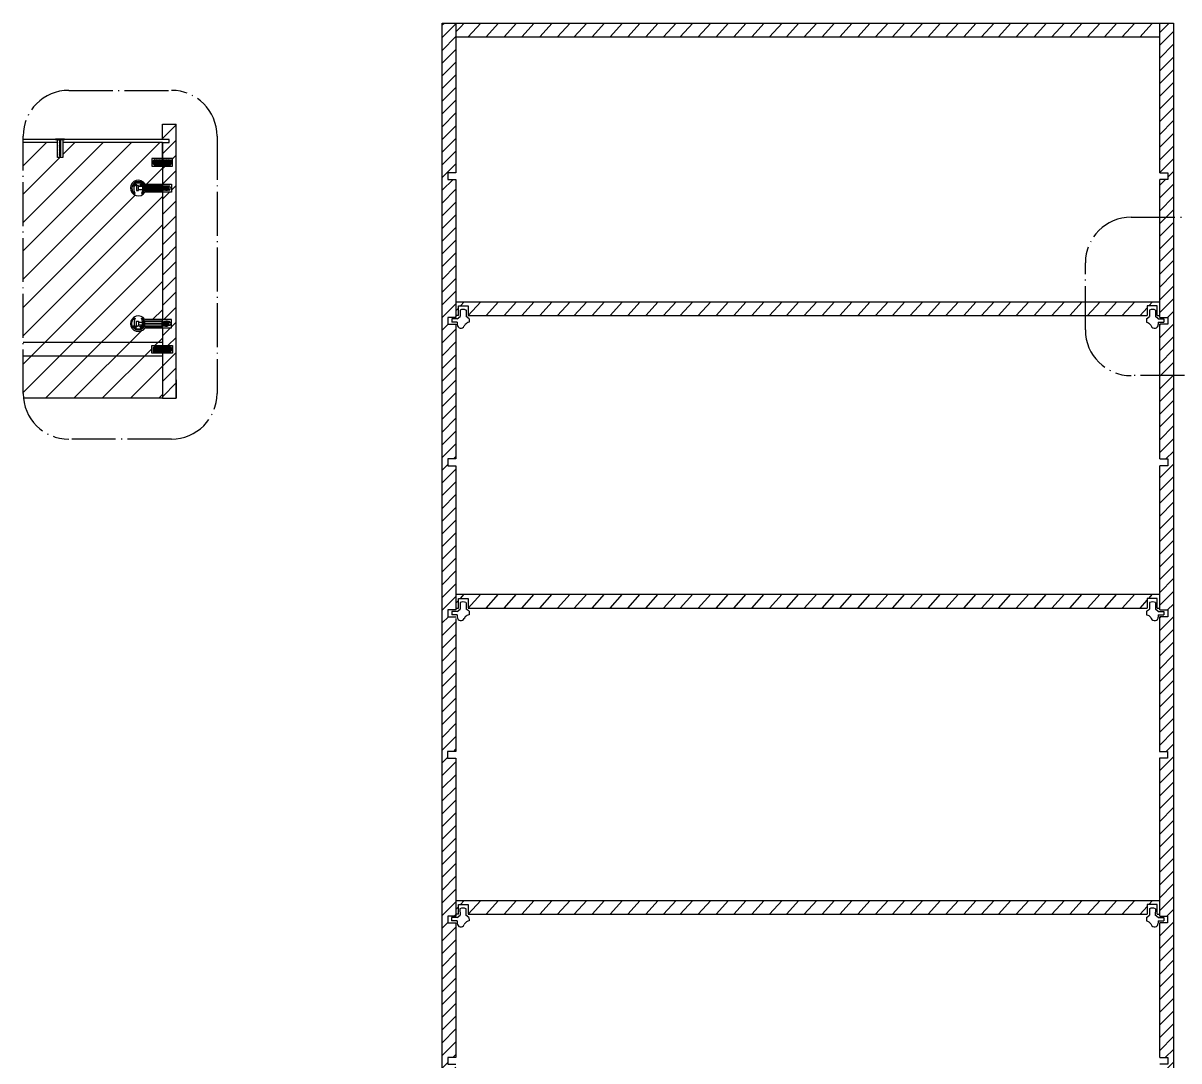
# Model space of a CAD drawing. Header units: millimetres. Extents: x 317 to 1254, y -31 to 529.
# Drawn here: x 1061.5 to 1187.9, y 83.7 to 197.2 of the extents above; entities that cross this region are included whole.
import ezdxf

# ---------------------------------------------------------------- set-up
doc = ezdxf.new("R2010")
doc.units = ezdxf.units.MM
doc.linetypes.add('ACAD_ISO04W100', pattern=[30, 24, -3, 0, -3])
for name, color, linetype in [('ALTRE LINEE', 70, 'Continuous'), ('CONTRONO SEZIONI', 26, 'ACAD_ISO04W100'), ('LINEE SEZIONE', 5, 'Continuous'), ('retino dettagli', 157, 'Continuous'), ('tratteggio parte non vista', 1, 'Continuous'), ('viti sottili', 4, 'Continuous')]:
    doc.layers.add(name, color=color, linetype=linetype)

msp = doc.modelspace()

# ---------------------------------------------------------------- hatches: boundary and pattern name
at = {"layer": 'retino dettagli'}
h = msp.add_hatch(dxfattribs=at)
h.set_pattern_fill('ANSI31', color=256, scale=0.31)
h.paths.add_polyline_path([(1108.83, 148.77), (1107.94, 148.77), (1107.94, 149.51), (1108.83, 149.51), (1108.83, 164.25), (1107.94, 164.25), (1107.94, 164.99), (1108.83, 164.99), (1108.83, 180.1), (1107.94, 180.1), (1107.94, 180.83), (1108.83, 180.83), (1108.83, 197.2), (1107.33, 197.2), (1107.33, -4.8), (1108.83, -4.8), (1108.83, 19.33), (1107.94, 19.33), (1107.94, 20.06), (1108.83, 20.06), (1108.83, 34.75), (1107.94, 34.75), (1107.94, 35.49), (1108.83, 35.49), (1108.83, 37.2), (1108.83, 51.29), (1107.93, 51.29), (1107.93, 52.02), (1108.83, 52.02), (1108.83, 66.75), (1107.94, 66.75), (1107.94, 67.49), (1108.83, 67.49), (1108.83, 83.29), (1107.94, 83.29), (1107.94, 84.02), (1108.83, 84.02), (1108.83, 98.75), (1107.94, 98.75), (1107.94, 99.49), (1108.83, 99.49), (1108.83, 101.2), (1108.81, 116.79), (1107.92, 116.79), (1107.92, 117.52), (1108.83, 117.52), (1108.83, 132.07), (1108.83, 132.25), (1107.94, 132.25), (1107.94, 132.99), (1108.83, 132.99)])
h = msp.add_hatch(dxfattribs=at)
h.set_pattern_fill('ANSI31', color=256, scale=0.31)
h.paths.add_polyline_path([(1187.33, 158.63), (1185.83, 158.63), (1185.83, 149.51), (1186.72, 149.51), (1186.72, 148.77), (1185.83, 148.77), (1185.83, 132.99), (1186.72, 132.99), (1186.72, 132.25), (1185.83, 132.25), (1185.83, 117.52), (1186.7, 117.52), (1186.7, 116.79), (1185.83, 116.79), (1185.83, 99.49), (1186.7, 99.49), (1186.7, 98.75), (1185.83, 98.75), (1185.83, 84.02), (1186.72, 84.02), (1186.72, 83.29), (1185.83, 83.29), (1185.83, 67.49), (1186.72, 67.49), (1186.72, 66.75), (1185.83, 66.75), (1185.83, 52.02), (1186.71, 52.02), (1186.71, 51.29), (1185.83, 51.29), (1185.83, 35.49), (1186.7, 35.49), (1186.7, 34.75), (1185.83, 34.75), (1185.83, 20.06), (1186.72, 20.06), (1186.72, 19.33), (1185.83, 19.33), (1185.83, -4.8), (1187.33, -4.8)])
h.paths.add_polyline_path([(1187.33, 197.2), (1185.83, 197.2), (1185.83, 180.83), (1186.72, 180.83), (1186.72, 180.1), (1185.83, 180.1), (1185.83, 175.96), (1187.33, 175.96)])
h.paths.add_polyline_path([(1187.33, 175.96), (1185.83, 175.96), (1185.83, 164.99), (1186.72, 164.99), (1186.72, 164.25), (1185.83, 164.25), (1185.83, 158.63), (1187.33, 158.63)])
h = msp.add_hatch(dxfattribs=at)
h.set_pattern_fill('ANSI31', color=256, scale=0.37)
h.paths.add_polyline_path([(1078.21, 184.15), (1078.21, 186.15), (1076.71, 186.15), (1076.71, 184.45), (1077.46, 184.45), (1077.46, 184.15), (1076.71, 184.15), (1076.71, 182.37), (1077.8, 182.37), (1077.8, 181.56), (1076.71, 181.56), (1076.71, 179.59), (1077.71, 179.59), (1077.71, 178.7), (1076.71, 178.7), (1076.71, 164.77), (1077.71, 164.77), (1077.71, 163.87), (1076.71, 163.87), (1076.71, 161.91), (1077.8, 161.91), (1077.8, 161.09), (1076.71, 161.09), (1076.71, 156.15), (1078.21, 156.15)])
h = msp.add_hatch(dxfattribs=at)
h.set_pattern_fill('ANSI31', color=256, scale=0.69)
h.paths.add_polyline_path([(1076.71, 178.7), (1074.8, 178.7, -3.539814), (1074.81, 179.59), (1076.71, 179.59), (1076.71, 181.56), (1075.54, 181.56), (1075.54, 182.37), (1076.71, 182.37), (1076.71, 184.15), (1065.8, 184.15), (1065.8, 182.5), (1065.24, 182.5), (1065.24, 184.15), (1061.47, 184.15), (1061.47, 162.25), (1076.71, 162.25), (1076.71, 163.87), (1074.81, 163.87, -3.539814), (1074.8, 164.77), (1076.71, 164.77)])
h.paths.add_polyline_path([(1075.54, 161.91), (1076.71, 161.91), (1076.71, 162.25), (1061.47, 162.25), (1061.47, 160.75), (1076.71, 160.75), (1076.71, 161.09), (1075.54, 161.09)])
h.paths.add_polyline_path([(1076.71, 160.75), (1061.47, 160.75), (1061.47, 156.68, 0.026532), (1061.5, 156.15), (1076.71, 156.15)])
at = {"layer": 'viti sottili'}
h = msp.add_hatch(dxfattribs=at)
h.set_pattern_fill('ANSI31', color=256, scale=0.007882, angle=270)
h.set_pattern_definition([(315, (1189.1302, 772.349845), (0.0176947555, 0.0176947555), [])])
h.paths.add_polyline_path([(1074.08, 179.86, 0.294676), (1073.43, 179.45), (1073.63, 179.36, -0.085849), (1073.91, 179.46), (1073.91, 179.49), (1073.8, 179.49), (1073.8, 179.71), (1074.36, 179.71), (1074.36, 179.49), (1074.25, 179.49), (1074.25, 179.46, -0.084542), (1074.53, 179.36, -0.094878), (1074.51, 178.83), (1074.71, 178.83, 0.559973)])
h = msp.add_hatch(dxfattribs=at)
h.set_pattern_fill('ANSI31', color=256, scale=0.007882, angle=270)
h.set_pattern_definition([(315, (1189.1302, 775.506735), (0.0176947555, 0.0176947555), [])])
h.paths.add_polyline_path([(1074.08, 163.6, -0.294676), (1073.43, 164.02), (1073.63, 164.11, 0.085849), (1073.91, 164), (1073.91, 163.97), (1073.8, 163.97), (1073.8, 163.76), (1074.36, 163.76), (1074.36, 163.97), (1074.25, 163.97), (1074.25, 164, 0.084542), (1074.53, 164.11, 0.094878), (1074.51, 164.63), (1074.71, 164.63, -0.559973)])

# ---------------------------------------------------------------- linework, layer by layer
at = {"layer": 'ALTRE LINEE'}
for p, q in [((1076.71, 182.37), (1076.71, 182.25)), ((1076.71, 181.56), (1076.71, 181.69)), ((1076.71, 179.59), (1076.71, 179.52)), ((1076.71, 178.79), (1076.71, 178.7)), ((1076.71, 164.67), (1076.71, 164.77)), ((1076.71, 163.87), (1076.71, 163.95)), ((1076.71, 161.91), (1076.71, 161.78)), ((1076.71, 161.09), (1076.71, 161.21))]:
    msp.add_line(p, q, dxfattribs=at)
at = {"layer": 'CONTRONO SEZIONI', "ltscale": 0.2}
for points in [[(1066.47, 189.84), (1077.69, 189.84)], [(1061.47, 156.68), (1061.47, 184.84)], [(1082.69, 184.84), (1082.69, 156.68)], [(1182.7, 175.96), (1188.53, 175.96)], [(1177.7, 163.63), (1177.7, 170.96)], [(1188.53, 158.63), (1182.7, 158.63)], [(1077.69, 151.68), (1066.47, 151.68)]]:
    msp.add_lwpolyline(points, dxfattribs=at)
for centre, start, end in [((1066.47, 184.84), 90, 180), ((1077.69, 184.84), 0, 90), ((1182.7, 170.96), 90, 180), ((1182.7, 163.63), 180, 270), ((1066.47, 156.68), 180, 270), ((1077.69, 156.68), 270, 0)]:
    msp.add_arc(centre, 5, start, end, dxfattribs=at)
at = {"layer": 'LINEE SEZIONE'}
for p, q in [((1107.33, 197.2), (1187.33, 197.2)), ((1108.83, 195.7), (1185.83, 195.7)), ((1076.71, 184.45), (1076.71, 186.15)), ((1076.71, 186.15), (1078.21, 186.15)), ((1078.21, 184.15), (1078.21, 186.15)), ((1065.01, 184.45), (1061.47, 184.45)), ((1065.24, 184.15), (1061.47, 184.15)), ((1076.71, 184.15), (1065.8, 184.15)), ((1076.71, 184.45), (1066.01, 184.45)), ((1077.46, 184.45), (1076.71, 184.45)), ((1076.71, 184.15), (1076.71, 182.37)), ((1076.71, 184.15), (1077.46, 184.15)), ((1076.71, 182.45), (1076.71, 184.15)), ((1077.46, 184.15), (1077.46, 184.45)), ((1078.21, 156.15), (1078.21, 184.15)), ((1076.71, 181.56), (1076.71, 179.59)), ((1076.71, 181.56), (1076.71, 179.59)), ((1076.71, 178.7), (1076.71, 164.77)), ((1076.71, 178.7), (1076.71, 164.77)), ((1108.83, 166.7), (1185.83, 166.7)), ((1109.09, 165.2), (1108.83, 165.2)), ((1110.18, 165.2), (1184.47, 165.2)), ((1185.56, 165.2), (1185.83, 165.2)), ((1076.71, 163.87), (1076.71, 161.91)), ((1076.71, 163.87), (1076.71, 161.91)), ((1076.71, 161.09), (1076.71, 156.15)), ((1078.21, 158.15), (1078.21, 156.15)), ((1076.71, 156.15), (1061.47, 156.15)), ((1076.71, 156.15), (1078.21, 156.15)), ((1108.83, 134.7), (1185.83, 134.7)), ((1108.83, 133.2), (1109.09, 133.2)), ((1110.18, 133.2), (1184.47, 133.2)), ((1185.56, 133.2), (1185.83, 133.2)), ((1185.56, 133.2), (1185.83, 133.2)), ((1108.83, 132.07), (1108.83, 117.52)), ((1108.81, 116.79), (1108.83, 101.2)), ((1108.83, 101.2), (1185.83, 101.2)), ((1109.09, 99.69), (1108.83, 99.69)), ((1110.18, 99.69), (1184.46, 99.7)), ((1185.55, 99.7), (1185.83, 99.7))]:
    msp.add_line(p, q, dxfattribs=at)
for points in [[(1108.83, 19.33), (1108.83, -4.8), (1107.33, -4.8), (1107.33, 197.2), (1108.83, 197.2), (1108.83, 180.83)], [(1185.83, 180.83), (1185.83, 197.2), (1187.33, 197.2), (1187.33, -4.8), (1185.83, -4.8), (1185.83, 19.33)], [(1065.8, 184.45), (1065.8, 182.5), (1065.24, 182.5), (1065.24, 184.45)], [(1074.81, 179.59), (1077.71, 179.59), (1077.71, 178.7), (1074.8, 178.7)], [(1108.83, 180.83), (1107.94, 180.83), (1107.94, 180.1), (1108.83, 180.1)], [(1108.83, 180.1), (1108.83, 164.99)], [(1185.83, 180.83), (1186.72, 180.83), (1186.72, 180.1), (1185.83, 180.1)], [(1185.83, 164.99), (1185.83, 180.1)], [(1109.09, 165.2), (1109.09, 166.26), (1110.18, 166.26), (1110.18, 165.2)], [(1185.56, 165.2), (1185.56, 166.26), (1184.47, 166.26), (1184.47, 165.2)], [(1074.81, 163.87), (1077.71, 163.87), (1077.71, 164.77), (1074.8, 164.77)], [(1108.83, 164.99), (1107.94, 164.99), (1107.94, 164.25), (1108.83, 164.25)], [(1185.83, 164.99), (1186.72, 164.99), (1186.72, 164.25), (1185.83, 164.25)], [(1108.83, 164.25), (1108.83, 149.51)], [(1185.83, 149.51), (1185.83, 164.25)], [(1108.83, 149.51), (1107.94, 149.51), (1107.94, 148.77), (1108.83, 148.77)], [(1185.83, 149.51), (1186.72, 149.51), (1186.72, 148.77), (1185.83, 148.77)], [(1108.83, 148.77), (1108.83, 133)], [(1185.83, 132.99), (1185.83, 148.77)], [(1109.09, 133.2), (1109.09, 134.26), (1110.18, 134.26), (1110.18, 133.2)], [(1185.56, 133.2), (1185.56, 134.26), (1184.47, 134.26), (1184.47, 133.2)], [(1108.83, 132.99), (1107.94, 132.99), (1107.94, 132.25), (1108.83, 132.25)], [(1185.83, 132.99), (1186.72, 132.99), (1186.72, 132.25), (1185.83, 132.25)], [(1185.83, 117.52), (1185.83, 132.25)], [(1108.81, 117.52), (1107.92, 117.52), (1107.92, 116.79), (1108.81, 116.79)], [(1185.81, 117.52), (1186.7, 117.52), (1186.7, 116.79), (1185.81, 116.79)], [(1185.83, 99.49), (1185.83, 116.79)], [(1108.83, 101.2), (1108.83, 99.49)], [(1109.09, 99.69), (1109.09, 100.76), (1110.18, 100.76), (1110.18, 99.69)], [(1185.55, 99.7), (1185.55, 100.76), (1184.46, 100.76), (1184.46, 99.7)], [(1108.83, 99.49), (1107.94, 99.49), (1107.94, 98.75), (1108.83, 98.75)], [(1108.83, 98.75), (1108.83, 84.02)], [(1185.83, 99.49), (1186.7, 99.49), (1186.7, 98.75), (1185.83, 98.75)], [(1185.83, 84.02), (1185.83, 98.75)], [(1108.83, 84.02), (1107.94, 84.02), (1107.94, 83.29), (1108.83, 83.29)], [(1185.83, 84.02), (1186.72, 84.02), (1186.72, 83.29), (1185.83, 83.29)]]:
    msp.add_lwpolyline(points, dxfattribs=at)
for points in [[(1075.54, 181.56), (1077.8, 181.56), (1077.8, 182.37), (1075.54, 182.37)], [(1075.54, 161.91), (1077.8, 161.91), (1077.8, 161.09), (1075.54, 161.09)]]:
    msp.add_lwpolyline(points, close=True, dxfattribs=at)
for centre, start, end in [((1074.08, 179.15), 30.9772, 327.8771), ((1074.08, 164.31), 32.1229, 329.0228)]:
    msp.add_arc(centre, 0.856, start, end, dxfattribs=at)
at = {"layer": 'retino dettagli'}
for p, q in [((1108.83, 196.23), (1109.31, 196.76)), ((1109.31, 196.76), (1109.71, 197.2)), ((1110.18, 195.7), (1111.54, 197.2)), ((1112.13, 195.7), (1113.5, 197.2)), ((1114.09, 195.7), (1115.45, 197.2)), ((1116.04, 195.7), (1117.4, 197.2)), ((1117.99, 195.7), (1119.35, 197.2)), ((1119.94, 195.7), (1121.31, 197.2)), ((1121.78, 195.7), (1123.14, 197.2)), ((1123.73, 195.7), (1125.1, 197.2)), ((1125.69, 195.7), (1127.05, 197.2)), ((1127.64, 195.7), (1129, 197.2)), ((1129.59, 195.7), (1130.95, 197.2)), ((1131.54, 195.7), (1132.91, 197.2)), ((1133.38, 195.7), (1134.74, 197.2)), ((1135.33, 195.7), (1136.7, 197.2)), ((1137.29, 195.7), (1138.65, 197.2)), ((1139.24, 195.7), (1140.6, 197.2)), ((1141.19, 195.7), (1142.55, 197.2)), ((1143.14, 195.7), (1144.51, 197.2)), ((1144.98, 195.7), (1146.34, 197.2)), ((1146.93, 195.7), (1148.3, 197.2)), ((1148.89, 195.7), (1150.25, 197.2)), ((1150.84, 195.7), (1152.2, 197.2)), ((1152.79, 195.7), (1154.15, 197.2)), ((1154.74, 195.7), (1156.11, 197.2)), ((1156.58, 195.7), (1157.94, 197.2)), ((1158.53, 195.7), (1159.9, 197.2)), ((1160.49, 195.7), (1161.85, 197.2)), ((1162.44, 195.7), (1163.8, 197.2)), ((1164.39, 195.7), (1165.75, 197.2)), ((1166.34, 195.7), (1167.71, 197.2)), ((1168.18, 195.7), (1169.54, 197.2)), ((1170.13, 195.7), (1171.5, 197.2)), ((1172.09, 195.7), (1173.45, 197.2)), ((1174.04, 195.7), (1175.4, 197.2)), ((1175.99, 195.7), (1177.35, 197.2)), ((1177.94, 195.7), (1179.31, 197.2)), ((1179.78, 195.7), (1181.14, 197.2)), ((1181.73, 195.7), (1183.1, 197.2)), ((1183.69, 195.7), (1184.66, 196.76)), ((1184.66, 196.76), (1185.05, 197.2)), ((1108.83, 165.73), (1109.09, 166.02)), ((1109.31, 166.26), (1109.71, 166.7)), ((1110.18, 165.2), (1111.54, 166.7)), ((1112.13, 165.2), (1113.5, 166.7)), ((1114.09, 165.2), (1115.45, 166.7)), ((1116.04, 165.2), (1117.4, 166.7)), ((1117.99, 165.2), (1119.35, 166.7)), ((1119.94, 165.2), (1121.31, 166.7)), ((1121.78, 165.2), (1123.14, 166.7)), ((1123.73, 165.2), (1125.1, 166.7)), ((1125.69, 165.2), (1127.05, 166.7)), ((1127.64, 165.2), (1129, 166.7)), ((1129.59, 165.2), (1130.95, 166.7)), ((1131.54, 165.2), (1132.91, 166.7)), ((1133.38, 165.2), (1134.74, 166.7)), ((1135.33, 165.2), (1136.7, 166.7)), ((1137.29, 165.2), (1138.65, 166.7)), ((1139.24, 165.2), (1140.6, 166.7)), ((1141.19, 165.2), (1142.55, 166.7)), ((1143.14, 165.2), (1144.51, 166.7)), ((1144.98, 165.2), (1146.34, 166.7)), ((1146.93, 165.2), (1148.3, 166.7)), ((1148.89, 165.2), (1150.25, 166.7)), ((1150.84, 165.2), (1152.2, 166.7)), ((1152.79, 165.2), (1154.15, 166.7)), ((1154.74, 165.2), (1156.11, 166.7)), ((1156.58, 165.2), (1157.94, 166.7)), ((1158.53, 165.2), (1159.9, 166.7)), ((1160.49, 165.2), (1161.85, 166.7)), ((1162.44, 165.2), (1163.8, 166.7)), ((1164.39, 165.2), (1165.75, 166.7)), ((1166.34, 165.2), (1167.71, 166.7)), ((1168.18, 165.2), (1169.54, 166.7)), ((1170.13, 165.2), (1171.5, 166.7)), ((1172.09, 165.2), (1173.45, 166.7)), ((1174.04, 165.2), (1175.4, 166.7)), ((1175.99, 165.2), (1177.35, 166.7)), ((1177.94, 165.2), (1179.31, 166.7)), ((1179.78, 165.2), (1181.14, 166.7)), ((1181.73, 165.2), (1183.1, 166.7)), ((1183.69, 165.2), (1184.47, 166.06)), ((1184.66, 166.26), (1185.05, 166.7)), ((1109.31, 134.26), (1109.71, 134.7)), ((1110.18, 133.2), (1111.54, 134.7)), ((1112.13, 133.2), (1113.5, 134.7)), ((1114.09, 133.2), (1115.45, 134.7)), ((1116.04, 133.2), (1117.4, 134.7)), ((1117.99, 133.2), (1119.35, 134.7)), ((1119.94, 133.2), (1121.31, 134.7)), ((1121.78, 133.2), (1123.14, 134.7)), ((1123.73, 133.2), (1125.1, 134.7)), ((1125.69, 133.2), (1127.05, 134.7)), ((1127.64, 133.2), (1129, 134.7)), ((1129.59, 133.2), (1130.95, 134.7)), ((1131.54, 133.2), (1132.91, 134.7)), ((1133.38, 133.2), (1134.74, 134.7)), ((1135.33, 133.2), (1136.7, 134.7)), ((1137.29, 133.2), (1138.65, 134.7)), ((1139.24, 133.2), (1140.6, 134.7)), ((1141.19, 133.2), (1142.55, 134.7)), ((1143.14, 133.2), (1144.51, 134.7)), ((1144.98, 133.2), (1146.34, 134.7)), ((1146.93, 133.2), (1148.3, 134.7)), ((1148.89, 133.2), (1150.25, 134.7)), ((1150.84, 133.2), (1152.2, 134.7)), ((1152.79, 133.2), (1154.15, 134.7)), ((1154.74, 133.2), (1156.11, 134.7)), ((1156.58, 133.2), (1157.94, 134.7)), ((1158.53, 133.2), (1159.9, 134.7)), ((1160.49, 133.2), (1161.85, 134.7)), ((1162.44, 133.2), (1163.8, 134.7)), ((1164.39, 133.2), (1165.75, 134.7)), ((1166.34, 133.2), (1167.71, 134.7)), ((1168.18, 133.2), (1169.54, 134.7)), ((1170.13, 133.2), (1171.5, 134.7)), ((1172.09, 133.2), (1173.45, 134.7)), ((1174.04, 133.2), (1175.4, 134.7)), ((1175.99, 133.2), (1177.35, 134.7)), ((1177.94, 133.2), (1179.31, 134.7)), ((1179.78, 133.2), (1181.14, 134.7)), ((1181.73, 133.2), (1183.1, 134.7)), ((1183.69, 133.2), (1184.47, 134.06)), ((1184.66, 134.26), (1185.05, 134.7)), ((1108.83, 133.73), (1109.09, 134.02)), ((1109.31, 100.76), (1109.71, 101.2)), ((1110.18, 99.7), (1111.54, 101.2)), ((1112.13, 99.7), (1113.5, 101.2)), ((1114.09, 99.7), (1115.45, 101.2)), ((1116.04, 99.7), (1117.4, 101.2)), ((1117.99, 99.7), (1119.35, 101.2)), ((1119.94, 99.7), (1121.31, 101.2)), ((1121.78, 99.7), (1123.14, 101.2)), ((1123.73, 99.7), (1125.1, 101.2)), ((1125.69, 99.7), (1127.05, 101.2)), ((1127.64, 99.7), (1129, 101.2)), ((1129.59, 99.7), (1130.95, 101.2)), ((1131.54, 99.7), (1132.91, 101.2)), ((1133.38, 99.7), (1134.74, 101.2)), ((1135.33, 99.7), (1136.7, 101.2)), ((1137.29, 99.7), (1138.65, 101.2)), ((1139.24, 99.7), (1140.6, 101.2)), ((1141.19, 99.7), (1142.55, 101.2)), ((1143.14, 99.7), (1144.51, 101.2)), ((1144.98, 99.7), (1146.34, 101.2)), ((1146.93, 99.7), (1148.3, 101.2)), ((1148.89, 99.7), (1150.25, 101.2)), ((1150.84, 99.7), (1152.2, 101.2)), ((1152.79, 99.7), (1154.15, 101.2)), ((1154.74, 99.7), (1156.11, 101.2)), ((1156.58, 99.7), (1157.94, 101.2)), ((1158.53, 99.7), (1159.9, 101.2)), ((1160.49, 99.7), (1161.85, 101.2)), ((1162.44, 99.7), (1163.8, 101.2)), ((1164.39, 99.7), (1165.75, 101.2)), ((1166.34, 99.7), (1167.71, 101.2)), ((1168.18, 99.7), (1169.54, 101.2)), ((1170.13, 99.7), (1171.5, 101.2)), ((1172.09, 99.7), (1173.45, 101.2)), ((1174.04, 99.7), (1175.4, 101.2)), ((1175.99, 99.7), (1177.35, 101.2)), ((1177.94, 99.7), (1179.31, 101.2)), ((1179.78, 99.7), (1181.14, 101.2)), ((1181.73, 99.7), (1183.1, 101.2)), ((1184.66, 100.76), (1185.05, 101.2)), ((1108.83, 100.23), (1109.09, 100.52)), ((1183.69, 99.7), (1184.47, 100.56))]:
    msp.add_line(p, q, dxfattribs=at)
at = {"layer": 'tratteggio parte non vista'}
for p, q in [((1076.71, 162.25), (1061.47, 162.25)), ((1076.71, 160.75), (1061.47, 160.75))]:
    msp.add_line(p, q, dxfattribs=at)
at = {"layer": 'viti sottili'}
for p, q in [((1065.01, 184.55), (1066.01, 184.55)), ((1065.01, 184.55), (1065.01, 184.45)), ((1065.01, 184.45), (1066.01, 184.45)), ((1065.46, 184.45), (1065.46, 182.71)), ((1065.46, 184.43), (1065.46, 184.44)), ((1065.46, 184.44), (1065.56, 184.44)), ((1065.56, 184.43), (1065.46, 184.43)), ((1065.46, 184.43), (1065.46, 184.43)), ((1065.46, 184.41), (1065.46, 184.41)), ((1065.46, 184.41), (1065.56, 184.41)), ((1065.56, 184.41), (1065.46, 184.4)), ((1065.46, 184.41), (1065.46, 184.4)), ((1065.46, 184.38), (1065.46, 184.39)), ((1065.46, 184.39), (1065.56, 184.39)), ((1065.56, 184.38), (1065.46, 184.38)), ((1065.46, 184.38), (1065.46, 184.38)), ((1065.46, 184.36), (1065.46, 184.36)), ((1065.46, 184.36), (1065.56, 184.36)), ((1065.56, 184.36), (1065.46, 184.35)), ((1065.46, 184.36), (1065.46, 184.35)), ((1065.46, 184.33), (1065.46, 184.34)), ((1065.46, 184.34), (1065.56, 184.34)), ((1065.56, 184.33), (1065.46, 184.33)), ((1065.46, 184.33), (1065.46, 184.33)), ((1065.46, 184.31), (1065.46, 184.31)), ((1065.46, 184.31), (1065.56, 184.31)), ((1065.56, 184.31), (1065.46, 184.3)), ((1065.46, 184.31), (1065.46, 184.3)), ((1065.46, 184.28), (1065.56, 184.29)), ((1065.46, 184.28), (1065.46, 184.28)), ((1065.56, 184.28), (1065.46, 184.28)), ((1065.46, 184.28), (1065.46, 184.28)), ((1065.46, 184.26), (1065.46, 184.26)), ((1065.46, 184.26), (1065.56, 184.26)), ((1065.56, 184.26), (1065.46, 184.25)), ((1065.46, 184.26), (1065.46, 184.25)), ((1065.46, 184.23), (1065.46, 184.23)), ((1065.46, 184.23), (1065.56, 184.23)), ((1065.56, 184.23), (1065.46, 184.23)), ((1065.46, 184.23), (1065.46, 184.23)), ((1065.46, 184.21), (1065.46, 184.21)), ((1065.46, 184.21), (1065.56, 184.21)), ((1065.46, 184.21), (1065.46, 184.2)), ((1065.56, 184.2), (1065.46, 184.2)), ((1065.46, 184.18), (1065.56, 184.19)), ((1065.46, 184.18), (1065.46, 184.18)), ((1065.56, 184.18), (1065.46, 184.18)), ((1065.46, 184.18), (1065.46, 184.18)), ((1065.46, 184.15), (1065.46, 184.16)), ((1065.46, 184.16), (1065.56, 184.16)), ((1065.56, 184.15), (1065.46, 184.15)), ((1065.46, 184.15), (1065.46, 184.15)), ((1065.46, 184.13), (1065.46, 184.13)), ((1065.46, 184.13), (1065.56, 184.13)), ((1065.56, 184.13), (1065.46, 184.13)), ((1065.46, 184.13), (1065.46, 184.13)), ((1065.46, 184.1), (1065.46, 184.11)), ((1065.46, 184.11), (1065.56, 184.11)), ((1065.56, 184.1), (1065.46, 184.1)), ((1065.46, 184.1), (1065.46, 184.1)), ((1065.46, 184.08), (1065.46, 184.08)), ((1065.46, 184.08), (1065.56, 184.08)), ((1065.56, 184.08), (1065.46, 184.07)), ((1065.46, 184.08), (1065.46, 184.07)), ((1065.46, 184.05), (1065.56, 184.06)), ((1065.46, 184.05), (1065.46, 184.05)), ((1065.56, 184.05), (1065.46, 184.05)), ((1065.46, 184.05), (1065.46, 184.05)), ((1065.46, 184.03), (1065.46, 184.03)), ((1065.46, 184.03), (1065.56, 184.03)), ((1065.56, 184.03), (1065.46, 184.02)), ((1065.46, 184.03), (1065.46, 184.02)), ((1065.46, 184), (1065.56, 184.01)), ((1065.46, 184), (1065.46, 184)), ((1065.56, 184), (1065.46, 184)), ((1065.46, 184), (1065.46, 184)), ((1065.46, 183.98), (1065.46, 183.98)), ((1065.46, 183.98), (1065.56, 183.98)), ((1065.56, 183.98), (1065.46, 183.97)), ((1065.46, 183.98), (1065.46, 183.97)), ((1065.46, 183.95), (1065.56, 183.96)), ((1065.46, 183.95), (1065.46, 183.95)), ((1065.56, 183.95), (1065.46, 183.95)), ((1065.46, 183.95), (1065.46, 183.95)), ((1065.46, 183.92), (1065.46, 183.93)), ((1065.46, 183.93), (1065.56, 183.93)), ((1065.56, 183.92), (1065.46, 183.92)), ((1065.46, 183.92), (1065.46, 183.92)), ((1065.46, 183.9), (1065.56, 183.91)), ((1065.46, 183.9), (1065.46, 183.9)), ((1065.56, 183.9), (1065.46, 183.9)), ((1065.46, 183.9), (1065.46, 183.9)), ((1065.46, 183.87), (1065.46, 183.88)), ((1065.46, 183.88), (1065.56, 183.88)), ((1065.56, 183.87), (1065.46, 183.87)), ((1065.46, 183.87), (1065.46, 183.87)), ((1065.46, 183.85), (1065.46, 183.85)), ((1065.46, 183.85), (1065.56, 183.85)), ((1065.56, 183.85), (1065.46, 183.85)), ((1065.46, 183.85), (1065.46, 183.85)), ((1065.46, 183.82), (1065.46, 183.83)), ((1065.46, 183.83), (1065.56, 183.83)), ((1065.56, 183.82), (1065.46, 183.82)), ((1065.46, 183.82), (1065.46, 183.82)), ((1065.46, 183.8), (1065.46, 183.8)), ((1065.46, 183.8), (1065.56, 183.8)), ((1065.56, 183.8), (1065.46, 183.8)), ((1065.46, 183.8), (1065.46, 183.8)), ((1065.46, 183.77), (1065.46, 183.78)), ((1065.46, 183.78), (1065.56, 183.78)), ((1065.56, 183.77), (1065.46, 183.77)), ((1065.46, 183.77), (1065.46, 183.77)), ((1065.46, 183.74), (1065.46, 183.75)), ((1065.46, 183.75), (1065.56, 183.75)), ((1065.56, 183.74), (1065.46, 183.74)), ((1065.46, 183.74), (1065.46, 183.74)), ((1065.46, 183.72), (1065.56, 183.73)), ((1065.46, 183.72), (1065.46, 183.72)), ((1065.56, 183.72), (1065.46, 183.72)), ((1065.46, 183.72), (1065.46, 183.72)), ((1065.46, 183.69), (1065.46, 183.7)), ((1065.46, 183.7), (1065.56, 183.7)), ((1065.56, 183.69), (1065.46, 183.69)), ((1065.46, 183.69), (1065.46, 183.69)), ((1065.46, 183.67), (1065.46, 183.67)), ((1065.46, 183.67), (1065.56, 183.67)), ((1065.56, 183.67), (1065.46, 183.67)), ((1065.46, 183.67), (1065.46, 183.67)), ((1065.46, 183.64), (1065.46, 183.65)), ((1065.46, 183.65), (1065.56, 183.65)), ((1065.56, 183.64), (1065.46, 183.64)), ((1065.46, 183.64), (1065.46, 183.64)), ((1065.46, 183.62), (1065.46, 183.62)), ((1065.46, 183.62), (1065.56, 183.62)), ((1065.56, 183.62), (1065.46, 183.62)), ((1065.46, 183.62), (1065.46, 183.62)), ((1065.46, 183.59), (1065.46, 183.6)), ((1065.46, 183.6), (1065.56, 183.6)), ((1065.56, 183.59), (1065.46, 183.59)), ((1065.46, 183.59), (1065.46, 183.59)), ((1065.46, 183.57), (1065.46, 183.57)), ((1065.46, 183.57), (1065.56, 183.57)), ((1065.56, 183.57), (1065.46, 183.56)), ((1065.46, 183.57), (1065.46, 183.56)), ((1065.46, 183.54), (1065.46, 183.55)), ((1065.46, 183.55), (1065.56, 183.55)), ((1065.56, 183.54), (1065.46, 183.54)), ((1065.46, 183.54), (1065.46, 183.54)), ((1065.46, 183.52), (1065.46, 183.52)), ((1065.46, 183.52), (1065.56, 183.52)), ((1065.56, 183.52), (1065.46, 183.51)), ((1065.46, 183.52), (1065.46, 183.51)), ((1065.46, 183.49), (1065.56, 183.5)), ((1065.46, 183.49), (1065.46, 183.49)), ((1065.56, 183.49), (1065.46, 183.49)), ((1065.46, 183.49), (1065.46, 183.49)), ((1065.46, 183.47), (1065.46, 183.47)), ((1065.46, 183.47), (1065.56, 183.47)), ((1065.56, 183.47), (1065.46, 183.46)), ((1065.46, 183.47), (1065.46, 183.46)), ((1065.46, 183.44), (1065.56, 183.45)), ((1065.46, 183.44), (1065.46, 183.44)), ((1065.56, 183.44), (1065.46, 183.44)), ((1065.46, 183.44), (1065.46, 183.44)), ((1065.46, 183.42), (1065.46, 183.42)), ((1065.46, 183.42), (1065.56, 183.42)), ((1065.46, 183.42), (1065.46, 183.41)), ((1065.56, 183.41), (1065.46, 183.41)), ((1065.46, 183.39), (1065.46, 183.39)), ((1065.46, 183.39), (1065.56, 183.39)), ((1065.56, 183.39), (1065.46, 183.39)), ((1065.46, 183.39), (1065.46, 183.39)), ((1065.46, 183.36), (1065.46, 183.37)), ((1065.46, 183.37), (1065.56, 183.37)), ((1065.56, 184.45), (1065.56, 182.7)), ((1065.56, 184.44), (1065.57, 184.44)), ((1065.57, 184.44), (1065.56, 184.43)), ((1065.56, 184.41), (1065.57, 184.41)), ((1065.57, 184.41), (1065.56, 184.41)), ((1065.56, 184.39), (1065.57, 184.39)), ((1065.57, 184.39), (1065.56, 184.38)), ((1065.56, 184.36), (1065.57, 184.36)), ((1065.57, 184.36), (1065.56, 184.36)), ((1065.56, 184.34), (1065.57, 184.33)), ((1065.57, 184.33), (1065.56, 184.33)), ((1065.56, 184.31), (1065.57, 184.31)), ((1065.57, 184.31), (1065.56, 184.31)), ((1065.56, 184.29), (1065.57, 184.28)), ((1065.57, 184.28), (1065.56, 184.28)), ((1065.56, 184.26), (1065.57, 184.26)), ((1065.57, 184.26), (1065.56, 184.26)), ((1065.56, 184.23), (1065.57, 184.23)), ((1065.57, 184.23), (1065.56, 184.23)), ((1065.56, 184.21), (1065.57, 184.21)), ((1065.57, 184.21), (1065.56, 184.2)), ((1065.56, 184.19), (1065.57, 184.18)), ((1065.57, 184.18), (1065.56, 184.18)), ((1065.56, 184.16), (1065.57, 184.16)), ((1065.57, 184.16), (1065.56, 184.15)), ((1065.56, 184.13), (1065.57, 184.13)), ((1065.57, 184.13), (1065.56, 184.13)), ((1065.56, 184.11), (1065.57, 184.1)), ((1065.57, 184.1), (1065.56, 184.1)), ((1065.56, 184.08), (1065.57, 184.08)), ((1065.57, 184.08), (1065.56, 184.08)), ((1065.56, 184.06), (1065.57, 184.05)), ((1065.57, 184.05), (1065.56, 184.05)), ((1065.56, 184.03), (1065.57, 184.03)), ((1065.57, 184.03), (1065.56, 184.03)), ((1065.56, 184.01), (1065.57, 184)), ((1065.57, 184), (1065.56, 184)), ((1065.56, 183.98), (1065.57, 183.98)), ((1065.57, 183.98), (1065.56, 183.98)), ((1065.56, 183.96), (1065.57, 183.95)), ((1065.57, 183.95), (1065.56, 183.95)), ((1065.56, 183.93), (1065.57, 183.93)), ((1065.57, 183.93), (1065.56, 183.92)), ((1065.56, 183.91), (1065.57, 183.9)), ((1065.57, 183.9), (1065.56, 183.9)), ((1065.56, 183.88), (1065.57, 183.88)), ((1065.57, 183.88), (1065.56, 183.87)), ((1065.56, 183.85), (1065.57, 183.85)), ((1065.57, 183.85), (1065.56, 183.85)), ((1065.56, 183.83), (1065.57, 183.83)), ((1065.57, 183.83), (1065.56, 183.82)), ((1065.56, 183.8), (1065.57, 183.8)), ((1065.57, 183.8), (1065.56, 183.8)), ((1065.56, 183.78), (1065.57, 183.78)), ((1065.57, 183.78), (1065.56, 183.77)), ((1065.56, 183.75), (1065.57, 183.75)), ((1065.57, 183.75), (1065.56, 183.74)), ((1065.56, 183.73), (1065.57, 183.72)), ((1065.57, 183.72), (1065.56, 183.72)), ((1065.56, 183.7), (1065.57, 183.7)), ((1065.57, 183.7), (1065.56, 183.69)), ((1065.56, 183.67), (1065.57, 183.67)), ((1065.57, 183.67), (1065.56, 183.67)), ((1065.56, 183.65), (1065.57, 183.65)), ((1065.57, 183.65), (1065.56, 183.64)), ((1065.56, 183.62), (1065.57, 183.62)), ((1065.57, 183.62), (1065.56, 183.62)), ((1065.56, 183.6), (1065.57, 183.6)), ((1065.57, 183.6), (1065.56, 183.59)), ((1065.56, 183.57), (1065.57, 183.57)), ((1065.57, 183.57), (1065.56, 183.57)), ((1065.56, 183.55), (1065.57, 183.54)), ((1065.57, 183.54), (1065.56, 183.54)), ((1065.56, 183.52), (1065.57, 183.52)), ((1065.57, 183.52), (1065.56, 183.52)), ((1065.56, 183.5), (1065.57, 183.49)), ((1065.57, 183.49), (1065.56, 183.49)), ((1065.56, 183.47), (1065.57, 183.47)), ((1065.57, 183.47), (1065.56, 183.47)), ((1065.56, 183.45), (1065.57, 183.44)), ((1065.57, 183.44), (1065.56, 183.44)), ((1065.56, 183.42), (1065.57, 183.42)), ((1065.57, 183.42), (1065.56, 183.41)), ((1065.56, 183.39), (1065.57, 183.39)), ((1065.57, 183.39), (1065.56, 183.39)), ((1065.56, 183.37), (1065.57, 183.37)), ((1066.01, 184.55), (1066.01, 184.45)), ((1065.56, 183.36), (1065.46, 183.36)), ((1065.46, 183.36), (1065.46, 183.36)), ((1065.46, 183.34), (1065.46, 183.34)), ((1065.46, 183.34), (1065.56, 183.34)), ((1065.56, 183.34), (1065.46, 183.34)), ((1065.46, 183.34), (1065.46, 183.34)), ((1065.46, 183.31), (1065.46, 183.32)), ((1065.46, 183.32), (1065.56, 183.32)), ((1065.56, 183.31), (1065.46, 183.31)), ((1065.46, 183.31), (1065.46, 183.31)), ((1065.46, 183.29), (1065.46, 183.29)), ((1065.46, 183.29), (1065.56, 183.29)), ((1065.56, 183.29), (1065.46, 183.29)), ((1065.46, 183.29), (1065.46, 183.29)), ((1065.46, 183.26), (1065.46, 183.27)), ((1065.46, 183.27), (1065.56, 183.27)), ((1065.56, 183.26), (1065.46, 183.26)), ((1065.46, 183.26), (1065.46, 183.26)), ((1065.46, 183.24), (1065.46, 183.24)), ((1065.46, 183.24), (1065.56, 183.24)), ((1065.56, 183.24), (1065.46, 183.23)), ((1065.46, 183.24), (1065.46, 183.23)), ((1065.46, 183.21), (1065.56, 183.22)), ((1065.46, 183.21), (1065.46, 183.21)), ((1065.56, 183.21), (1065.46, 183.21)), ((1065.46, 183.21), (1065.46, 183.21)), ((1065.46, 183.19), (1065.46, 183.19)), ((1065.46, 183.19), (1065.56, 183.19)), ((1065.56, 183.19), (1065.46, 183.18)), ((1065.46, 183.19), (1065.46, 183.18)), ((1065.46, 183.16), (1065.56, 183.17)), ((1065.46, 183.16), (1065.46, 183.16)), ((1065.56, 183.16), (1065.46, 183.16)), ((1065.46, 183.16), (1065.46, 183.16)), ((1065.46, 183.14), (1065.46, 183.14)), ((1065.46, 183.14), (1065.56, 183.14)), ((1065.56, 183.14), (1065.46, 183.13)), ((1065.46, 183.14), (1065.46, 183.13)), ((1065.46, 183.11), (1065.56, 183.12)), ((1065.46, 183.11), (1065.46, 183.11)), ((1065.56, 183.11), (1065.46, 183.11)), ((1065.46, 183.11), (1065.46, 183.11)), ((1065.46, 183.09), (1065.46, 183.09)), ((1065.46, 183.09), (1065.56, 183.09)), ((1065.56, 183.09), (1065.46, 183.08)), ((1065.46, 183.09), (1065.46, 183.08)), ((1065.46, 183.06), (1065.56, 183.07)), ((1065.46, 183.06), (1065.46, 183.06)), ((1065.56, 183.06), (1065.46, 183.06)), ((1065.46, 183.06), (1065.46, 183.06)), ((1065.46, 183.03), (1065.46, 183.04)), ((1065.46, 183.04), (1065.56, 183.04)), ((1065.56, 183.03), (1065.46, 183.03)), ((1065.46, 183.03), (1065.46, 183.03)), ((1065.46, 183.01), (1065.46, 183.01)), ((1065.46, 183.01), (1065.56, 183.01)), ((1065.56, 183.01), (1065.46, 183.01)), ((1065.46, 183.01), (1065.46, 183.01)), ((1065.46, 182.98), (1065.46, 182.99)), ((1065.46, 182.99), (1065.56, 182.99)), ((1065.56, 182.98), (1065.46, 182.98)), ((1065.46, 182.98), (1065.46, 182.98)), ((1065.46, 182.96), (1065.46, 182.96)), ((1065.46, 182.96), (1065.56, 182.96)), ((1065.56, 182.96), (1065.46, 182.96)), ((1065.46, 182.96), (1065.46, 182.96)), ((1065.46, 182.93), (1065.46, 182.94)), ((1065.46, 182.94), (1065.56, 182.94)), ((1065.56, 182.93), (1065.46, 182.93)), ((1065.46, 182.93), (1065.46, 182.93)), ((1065.46, 182.91), (1065.46, 182.91)), ((1065.46, 182.91), (1065.56, 182.91)), ((1065.56, 182.91), (1065.46, 182.9)), ((1065.46, 182.91), (1065.46, 182.9)), ((1065.46, 182.88), (1065.56, 182.89)), ((1065.46, 182.88), (1065.46, 182.88)), ((1065.56, 182.88), (1065.46, 182.88)), ((1065.46, 182.88), (1065.46, 182.88)), ((1065.46, 182.85), (1065.46, 182.86)), ((1065.46, 182.86), (1065.56, 182.86)), ((1065.56, 182.85), (1065.46, 182.85)), ((1065.46, 182.85), (1065.46, 182.85)), ((1065.46, 182.83), (1065.46, 182.83)), ((1065.46, 182.83), (1065.56, 182.83)), ((1065.56, 182.83), (1065.46, 182.83)), ((1065.46, 182.83), (1065.46, 182.83)), ((1065.46, 182.8), (1065.46, 182.81)), ((1065.46, 182.81), (1065.56, 182.81)), ((1065.56, 182.8), (1065.46, 182.8)), ((1065.46, 182.8), (1065.46, 182.8)), ((1065.46, 182.78), (1065.46, 182.78)), ((1065.46, 182.78), (1065.56, 182.78)), ((1065.56, 182.78), (1065.46, 182.78)), ((1065.46, 182.78), (1065.46, 182.78)), ((1065.46, 182.75), (1065.46, 182.76)), ((1065.46, 182.76), (1065.56, 182.76)), ((1065.56, 182.75), (1065.46, 182.75)), ((1065.46, 182.75), (1065.46, 182.75)), ((1065.46, 182.73), (1065.46, 182.73)), ((1065.46, 182.73), (1065.56, 182.73)), ((1065.56, 182.73), (1065.46, 182.73)), ((1065.46, 182.73), (1065.46, 182.73)), ((1065.46, 182.7), (1065.46, 182.71)), ((1065.46, 182.71), (1065.56, 182.71)), ((1065.51, 182.55), (1065.46, 182.7)), ((1065.56, 182.7), (1065.46, 182.7)), ((1065.46, 182.7), (1065.46, 182.7)), ((1065.56, 182.7), (1065.51, 182.55)), ((1065.57, 183.37), (1065.56, 183.36)), ((1065.56, 183.34), (1065.57, 183.34)), ((1065.57, 183.34), (1065.56, 183.34)), ((1065.56, 183.32), (1065.57, 183.32)), ((1065.57, 183.32), (1065.56, 183.31)), ((1065.56, 183.29), (1065.57, 183.29)), ((1065.57, 183.29), (1065.56, 183.29)), ((1065.56, 183.27), (1065.57, 183.27)), ((1065.57, 183.27), (1065.56, 183.26)), ((1065.56, 183.24), (1065.57, 183.24)), ((1065.57, 183.24), (1065.56, 183.24)), ((1065.56, 183.22), (1065.57, 183.21)), ((1065.57, 183.21), (1065.56, 183.21)), ((1065.56, 183.19), (1065.57, 183.19)), ((1065.57, 183.19), (1065.56, 183.19)), ((1065.56, 183.17), (1065.57, 183.16)), ((1065.57, 183.16), (1065.56, 183.16)), ((1065.56, 183.14), (1065.57, 183.14)), ((1065.57, 183.14), (1065.56, 183.14)), ((1065.56, 183.12), (1065.57, 183.11)), ((1065.57, 183.11), (1065.56, 183.11)), ((1065.56, 183.09), (1065.57, 183.09)), ((1065.57, 183.09), (1065.56, 183.09)), ((1065.56, 183.07), (1065.57, 183.06)), ((1065.57, 183.06), (1065.56, 183.06)), ((1065.56, 183.04), (1065.57, 183.04)), ((1065.57, 183.04), (1065.56, 183.03)), ((1065.56, 183.01), (1065.57, 183.01)), ((1065.57, 183.01), (1065.56, 183.01)), ((1065.56, 182.99), (1065.57, 182.98)), ((1065.57, 182.98), (1065.56, 182.98)), ((1065.56, 182.96), (1065.57, 182.96)), ((1065.57, 182.96), (1065.56, 182.96)), ((1065.56, 182.94), (1065.57, 182.94)), ((1065.57, 182.94), (1065.56, 182.93)), ((1065.56, 182.91), (1065.57, 182.91)), ((1065.57, 182.91), (1065.56, 182.91)), ((1065.56, 182.89), (1065.57, 182.88)), ((1065.57, 182.88), (1065.56, 182.88)), ((1065.56, 182.86), (1065.57, 182.86)), ((1065.57, 182.86), (1065.56, 182.85)), ((1065.56, 182.83), (1065.57, 182.83)), ((1065.57, 182.83), (1065.56, 182.83)), ((1065.56, 182.81), (1065.57, 182.81)), ((1065.57, 182.81), (1065.56, 182.8)), ((1065.56, 182.78), (1065.57, 182.78)), ((1065.57, 182.78), (1065.56, 182.78)), ((1065.56, 182.76), (1065.57, 182.76)), ((1065.57, 182.76), (1065.56, 182.75)), ((1065.56, 182.73), (1065.57, 182.73)), ((1065.57, 182.73), (1065.56, 182.73)), ((1065.56, 182.71), (1065.57, 182.7)), ((1065.57, 182.7), (1065.56, 182.7)), ((1075.81, 182.25), (1075.7, 182.13)), ((1075.7, 181.81), (1075.7, 182.13)), ((1077.17, 182.25), (1075.81, 181.71)), ((1076.85, 182.25), (1075.81, 181.84)), ((1076.6, 182.25), (1075.81, 181.94)), ((1076.34, 182.25), (1075.81, 182.04)), ((1076.08, 182.25), (1075.81, 182.14)), ((1075.83, 182.25), (1075.81, 182.24)), ((1075.81, 182.25), (1077.58, 182.25)), ((1075.81, 181.69), (1075.81, 182.25)), ((1077.43, 182.25), (1075.99, 181.69)), ((1077.58, 182.21), (1076.25, 181.69)), ((1077.58, 182.11), (1076.51, 181.69)), ((1077.58, 182.25), (1077.68, 182.13)), ((1077.68, 181.81), (1077.68, 182.13)), ((1075.81, 181.69), (1075.7, 181.81)), ((1075.81, 181.69), (1077.58, 181.69)), ((1077.58, 182.01), (1076.76, 181.69)), ((1077.58, 181.91), (1077.02, 181.69)), ((1077.58, 181.81), (1077.28, 181.69)), ((1077.58, 181.69), (1077.68, 181.81)), ((1073.43, 179.45), (1073.63, 179.36)), ((1074.51, 178.83), (1074.71, 178.83)), ((1076.73, 179.34), (1076.71, 179.34)), ((1076.71, 178.95), (1076.84, 178.95)), ((1076.72, 179.37), (1076.72, 179.41)), ((1076.72, 179.41), (1076.77, 179.41)), ((1076.86, 178.87), (1076.72, 179.37)), ((1076.77, 179.41), (1076.91, 178.92)), ((1076.88, 179.34), (1076.79, 179.34)), ((1076.91, 178.87), (1076.86, 178.87)), ((1076.87, 179.37), (1076.87, 179.41)), ((1076.87, 179.41), (1076.92, 179.41)), ((1077.01, 178.87), (1076.87, 179.37)), ((1076.9, 178.95), (1076.99, 178.95)), ((1076.91, 178.87), (1076.91, 178.92)), ((1076.92, 179.41), (1077.06, 178.92)), ((1077.02, 179.34), (1076.94, 179.34)), ((1077.01, 179.37), (1077.01, 179.41)), ((1077.01, 179.41), (1077.05, 179.41)), ((1077.14, 178.87), (1077.01, 179.37)), ((1077.06, 178.87), (1077.01, 178.87)), ((1077.05, 179.41), (1077.19, 178.92)), ((1077.05, 178.95), (1077.12, 178.95)), ((1077.06, 178.87), (1077.06, 178.92)), ((1077.15, 179.34), (1077.08, 179.34)), ((1077.14, 179.37), (1077.14, 179.41)), ((1077.14, 179.41), (1077.19, 179.41)), ((1077.28, 178.87), (1077.14, 179.37)), ((1077.19, 178.87), (1077.14, 178.87)), ((1077.18, 178.95), (1077.26, 178.95)), ((1077.19, 179.41), (1077.32, 178.92)), ((1077.19, 178.87), (1077.19, 178.92)), ((1077.28, 179.34), (1077.21, 179.34)), ((1077.27, 179.37), (1077.27, 179.41)), ((1077.27, 179.41), (1077.32, 179.41)), ((1077.41, 178.87), (1077.27, 179.37)), ((1077.32, 178.87), (1077.28, 178.87)), ((1077.32, 179.41), (1077.46, 178.92)), ((1077.32, 178.95), (1077.39, 178.95)), ((1077.32, 178.87), (1077.32, 178.92)), ((1077.51, 179.34), (1077.34, 179.34)), ((1077.46, 178.87), (1077.41, 178.87)), ((1077.45, 178.95), (1077.51, 178.95)), ((1077.46, 178.87), (1077.46, 178.92)), ((1109.28, 165.8), (1109.29, 165.09)), ((1109.93, 165.81), (1109.94, 165.09)), ((1184.73, 165.81), (1184.72, 165.09)), ((1185.37, 165.8), (1185.36, 165.09)), ((1074.51, 164.63), (1074.71, 164.63)), ((1076.71, 164.52), (1076.84, 164.52)), ((1076.86, 164.59), (1076.72, 164.1)), ((1076.77, 164.05), (1076.91, 164.55)), ((1076.91, 164.59), (1076.86, 164.59)), ((1077.01, 164.59), (1076.87, 164.1)), ((1076.9, 164.52), (1076.99, 164.52)), ((1076.91, 164.59), (1076.91, 164.55)), ((1076.92, 164.05), (1077.06, 164.55)), ((1077.06, 164.59), (1077.01, 164.59)), ((1077.14, 164.59), (1077.01, 164.1)), ((1077.05, 164.05), (1077.19, 164.55)), ((1077.05, 164.52), (1077.12, 164.52)), ((1077.06, 164.59), (1077.06, 164.55)), ((1077.19, 164.59), (1077.14, 164.59)), ((1077.28, 164.59), (1077.14, 164.1)), ((1077.18, 164.52), (1077.26, 164.52)), ((1077.19, 164.59), (1077.19, 164.55)), ((1077.19, 164.05), (1077.32, 164.55)), ((1077.41, 164.59), (1077.27, 164.1)), ((1077.32, 164.59), (1077.28, 164.59)), ((1077.32, 164.59), (1077.32, 164.55)), ((1077.32, 164.05), (1077.46, 164.55)), ((1077.32, 164.52), (1077.39, 164.52)), ((1077.46, 164.59), (1077.41, 164.59)), ((1077.45, 164.52), (1077.51, 164.52)), ((1077.46, 164.59), (1077.46, 164.55)), ((1108.97, 164.83), (1108.37, 164.83)), ((1108.97, 164.83), (1108.37, 164.83)), ((1108.37, 164.83), (1108.37, 164.46)), ((1108.98, 164.46), (1108.37, 164.46)), ((1108.98, 164.83), (1109.29, 165.09)), ((1108.98, 164.46), (1108.98, 164.21)), ((1110.26, 164.85), (1109.94, 165.09)), ((1110.26, 164.85), (1110.27, 164.52)), ((1110.27, 164.52), (1110.27, 164.46)), ((1184.39, 164.85), (1184.72, 165.09)), ((1184.39, 164.85), (1184.39, 164.52)), ((1184.39, 164.52), (1184.39, 164.46)), ((1185.68, 164.83), (1185.36, 165.09)), ((1185.68, 164.83), (1186.29, 164.83)), ((1185.68, 164.83), (1186.29, 164.83)), ((1185.68, 164.46), (1186.29, 164.46)), ((1185.68, 164.46), (1185.68, 164.21)), ((1186.29, 164.83), (1186.29, 164.46)), ((1073.43, 164.02), (1073.63, 164.11)), ((1076.73, 164.13), (1076.71, 164.13)), ((1076.72, 164.1), (1076.72, 164.05)), ((1076.72, 164.05), (1076.77, 164.05)), ((1076.88, 164.13), (1076.79, 164.13)), ((1076.87, 164.1), (1076.87, 164.05)), ((1076.87, 164.05), (1076.92, 164.05)), ((1077.02, 164.13), (1076.94, 164.13)), ((1077.01, 164.1), (1077.01, 164.05)), ((1077.01, 164.05), (1077.05, 164.05)), ((1077.15, 164.13), (1077.08, 164.13)), ((1077.14, 164.1), (1077.14, 164.05)), ((1077.14, 164.05), (1077.19, 164.05)), ((1077.28, 164.13), (1077.21, 164.13)), ((1077.27, 164.1), (1077.27, 164.05)), ((1077.27, 164.05), (1077.32, 164.05)), ((1077.51, 164.13), (1077.34, 164.13)), ((1075.81, 161.78), (1075.7, 161.66)), ((1075.7, 161.66), (1075.7, 161.33)), ((1075.81, 161.21), (1075.7, 161.33)), ((1075.81, 161.78), (1077.58, 161.78)), ((1075.81, 161.78), (1075.81, 161.21)), ((1077.17, 161.21), (1075.81, 161.75)), ((1076.85, 161.21), (1075.81, 161.63)), ((1076.6, 161.21), (1075.81, 161.52)), ((1076.34, 161.21), (1075.81, 161.42)), ((1076.08, 161.21), (1075.81, 161.32)), ((1075.83, 161.21), (1075.81, 161.23)), ((1075.81, 161.21), (1077.58, 161.21)), ((1077.43, 161.21), (1075.99, 161.78)), ((1077.58, 161.26), (1076.25, 161.78)), ((1077.58, 161.36), (1076.51, 161.78)), ((1077.58, 161.46), (1076.76, 161.78)), ((1077.58, 161.56), (1077.02, 161.78)), ((1077.58, 161.66), (1077.28, 161.78)), ((1077.58, 161.78), (1077.68, 161.66)), ((1077.58, 161.21), (1077.68, 161.33)), ((1077.68, 161.66), (1077.68, 161.33)), ((1108.97, 132.83), (1108.37, 132.83)), ((1108.97, 132.83), (1108.37, 132.83)), ((1108.37, 132.83), (1108.37, 132.46)), ((1108.98, 132.83), (1109.29, 133.09)), ((1109.28, 133.8), (1109.29, 133.09)), ((1109.93, 133.81), (1109.94, 133.09)), ((1110.26, 132.85), (1109.94, 133.09)), ((1110.26, 132.85), (1110.27, 132.52)), ((1184.39, 132.85), (1184.72, 133.09)), ((1184.39, 132.85), (1184.39, 132.52)), ((1184.73, 133.81), (1184.72, 133.09)), ((1185.37, 133.8), (1185.36, 133.09)), ((1185.68, 132.83), (1185.36, 133.09)), ((1185.68, 132.83), (1186.29, 132.83)), ((1185.68, 132.83), (1186.29, 132.83)), ((1186.29, 132.83), (1186.29, 132.46)), ((1108.98, 132.46), (1108.37, 132.46)), ((1108.98, 132.46), (1108.98, 132.21)), ((1110.27, 132.52), (1110.27, 132.46)), ((1184.39, 132.52), (1184.39, 132.46)), ((1185.68, 132.46), (1186.29, 132.46)), ((1185.68, 132.46), (1185.68, 132.21)), ((1109.27, 100.3), (1109.28, 99.59)), ((1109.91, 100.31), (1109.92, 99.59)), ((1184.72, 100.31), (1184.71, 99.59)), ((1185.36, 100.3), (1185.35, 99.59)), ((1108.96, 99.33), (1108.35, 99.33)), ((1108.96, 99.33), (1108.35, 99.33)), ((1108.35, 99.33), (1108.35, 98.96)), ((1108.97, 98.96), (1108.35, 98.96)), ((1108.97, 99.33), (1109.28, 99.59)), ((1108.97, 98.96), (1108.97, 98.71)), ((1110.25, 99.35), (1109.92, 99.59)), ((1110.25, 99.35), (1110.26, 99.02)), ((1110.26, 99.02), (1110.26, 98.96)), ((1184.38, 99.35), (1184.71, 99.59)), ((1184.38, 99.35), (1184.38, 99.02)), ((1184.38, 99.02), (1184.38, 98.96)), ((1185.67, 99.33), (1185.35, 99.59)), ((1185.66, 98.96), (1186.28, 98.96)), ((1185.67, 98.96), (1185.66, 98.71)), ((1185.67, 99.33), (1186.28, 99.33)), ((1185.67, 99.33), (1186.28, 99.33)), ((1186.28, 99.33), (1186.28, 98.96))]:
    msp.add_line(p, q, dxfattribs=at)
for points in [[(1077.58, 181.69), (1077.58, 182.25)], [(1073.86, 178.88), (1074.08, 178.88), (1074.08, 179.43), (1073.86, 179.43), (1073.86, 178.88)], [(1074.53, 179.32), (1074.08, 179.32)], [(1074.08, 178.98), (1074.53, 178.98)], [(1074.75, 179.38), (1076.66, 179.38), (1076.66, 179.48), (1074.71, 179.48)], [(1074.71, 178.83), (1076.66, 178.83), (1076.66, 178.93), (1074.75, 178.93)], [(1074.79, 179.11), (1076.66, 179.11), (1076.66, 179.2), (1074.79, 179.2)], [(1076.66, 178.79), (1076.66, 179.52), (1076.71, 179.52), (1076.71, 178.79), (1076.66, 178.79)], [(1073.86, 164.59), (1074.08, 164.59), (1074.08, 164.03), (1073.86, 164.03), (1073.86, 164.59)], [(1074.08, 164.48), (1074.53, 164.48)], [(1074.71, 164.64), (1076.66, 164.64), (1076.66, 164.54), (1074.75, 164.54)], [(1076.66, 164.67), (1076.66, 163.95), (1076.71, 163.95), (1076.71, 164.67), (1076.66, 164.67)], [(1074.53, 164.14), (1074.08, 164.14)], [(1074.75, 164.08), (1076.66, 164.08), (1076.66, 163.98), (1074.71, 163.98)], [(1074.79, 164.36), (1076.66, 164.36), (1076.66, 164.26), (1074.79, 164.26)], [(1077.58, 161.78), (1077.58, 161.21)]]:
    msp.add_lwpolyline(points, dxfattribs=at)
for points in [[(1074.46, 178.56, 0.74706), (1074.08, 179.86, 0.74706), (1073.69, 178.56), (1073.74, 178.56, -0.147415), (1073.63, 179.36, -0.085849), (1073.91, 179.46), (1073.91, 179.49), (1073.8, 179.49), (1073.8, 179.71), (1074.36, 179.71), (1074.36, 179.49), (1074.25, 179.49), (1074.25, 179.46, -0.084542), (1074.53, 179.36, -0.147415), (1074.42, 178.56), (1074.46, 178.56)], [(1074.46, 164.91, -0.74706), (1074.08, 163.6, -0.74706), (1073.69, 164.91), (1073.74, 164.91, 0.147415), (1073.63, 164.11, 0.085849), (1073.91, 164), (1073.91, 163.97), (1073.8, 163.97), (1073.8, 163.76), (1074.36, 163.76), (1074.36, 163.97), (1074.25, 163.97), (1074.25, 164, 0.084542), (1074.53, 164.11, 0.147415), (1074.42, 164.91), (1074.46, 164.91)], [(1110.27, 164.46, 0.107364), (1110.02, 164.37, 0.171988), (1109.74, 164.06, 0.786272)], [(1184.39, 164.46, -0.107364), (1184.64, 164.37, -0.171988), (1184.91, 164.06, -0.786272)], [(1110.27, 132.46, 0.107364), (1110.02, 132.37, 0.171988), (1109.74, 132.06, 0.786272)], [(1184.39, 132.46, -0.107364), (1184.64, 132.37, -0.171988), (1184.91, 132.06, -0.786272)], [(1110.26, 98.96, 0.107364), (1110, 98.87, 0.171988), (1109.73, 98.56, 0.786272)], [(1184.38, 98.96, -0.107364), (1184.63, 98.87, -0.171988), (1184.9, 98.56, -0.786272)]]:
    msp.add_lwpolyline(points, format="xyb", dxfattribs=at)
for centre, radius, start, end in [((1077.32, 179.14), 0.268, 313.7004, 46.2996), ((1109.61, 165.11), 0.764, 65.9644, 115.7997), ((1185.04, 165.11), 0.764, 64.2003, 114.0356), ((1077.32, 164.32), 0.268, 313.7004, 46.2996), ((1109.37, 164.21), 0.395, 180, 337.9517), ((1185.28, 164.21), 0.395, 202.0483, 0), ((1109.61, 133.11), 0.764, 65.9644, 115.7997), ((1185.04, 133.11), 0.764, 64.2003, 114.0356), ((1109.37, 132.21), 0.395, 180, 337.9517), ((1185.28, 132.21), 0.395, 202.0483, 0), ((1109.6, 99.61), 0.764, 65.9644, 115.7997), ((1185.03, 99.61), 0.764, 64.2003, 114.0356), ((1109.36, 98.71), 0.395, 180, 337.9517), ((1185.27, 98.71), 0.395, 202.0483, 0)]:
    msp.add_arc(centre, radius, start, end, dxfattribs=at)

doc.saveas('drawing.dxf')
